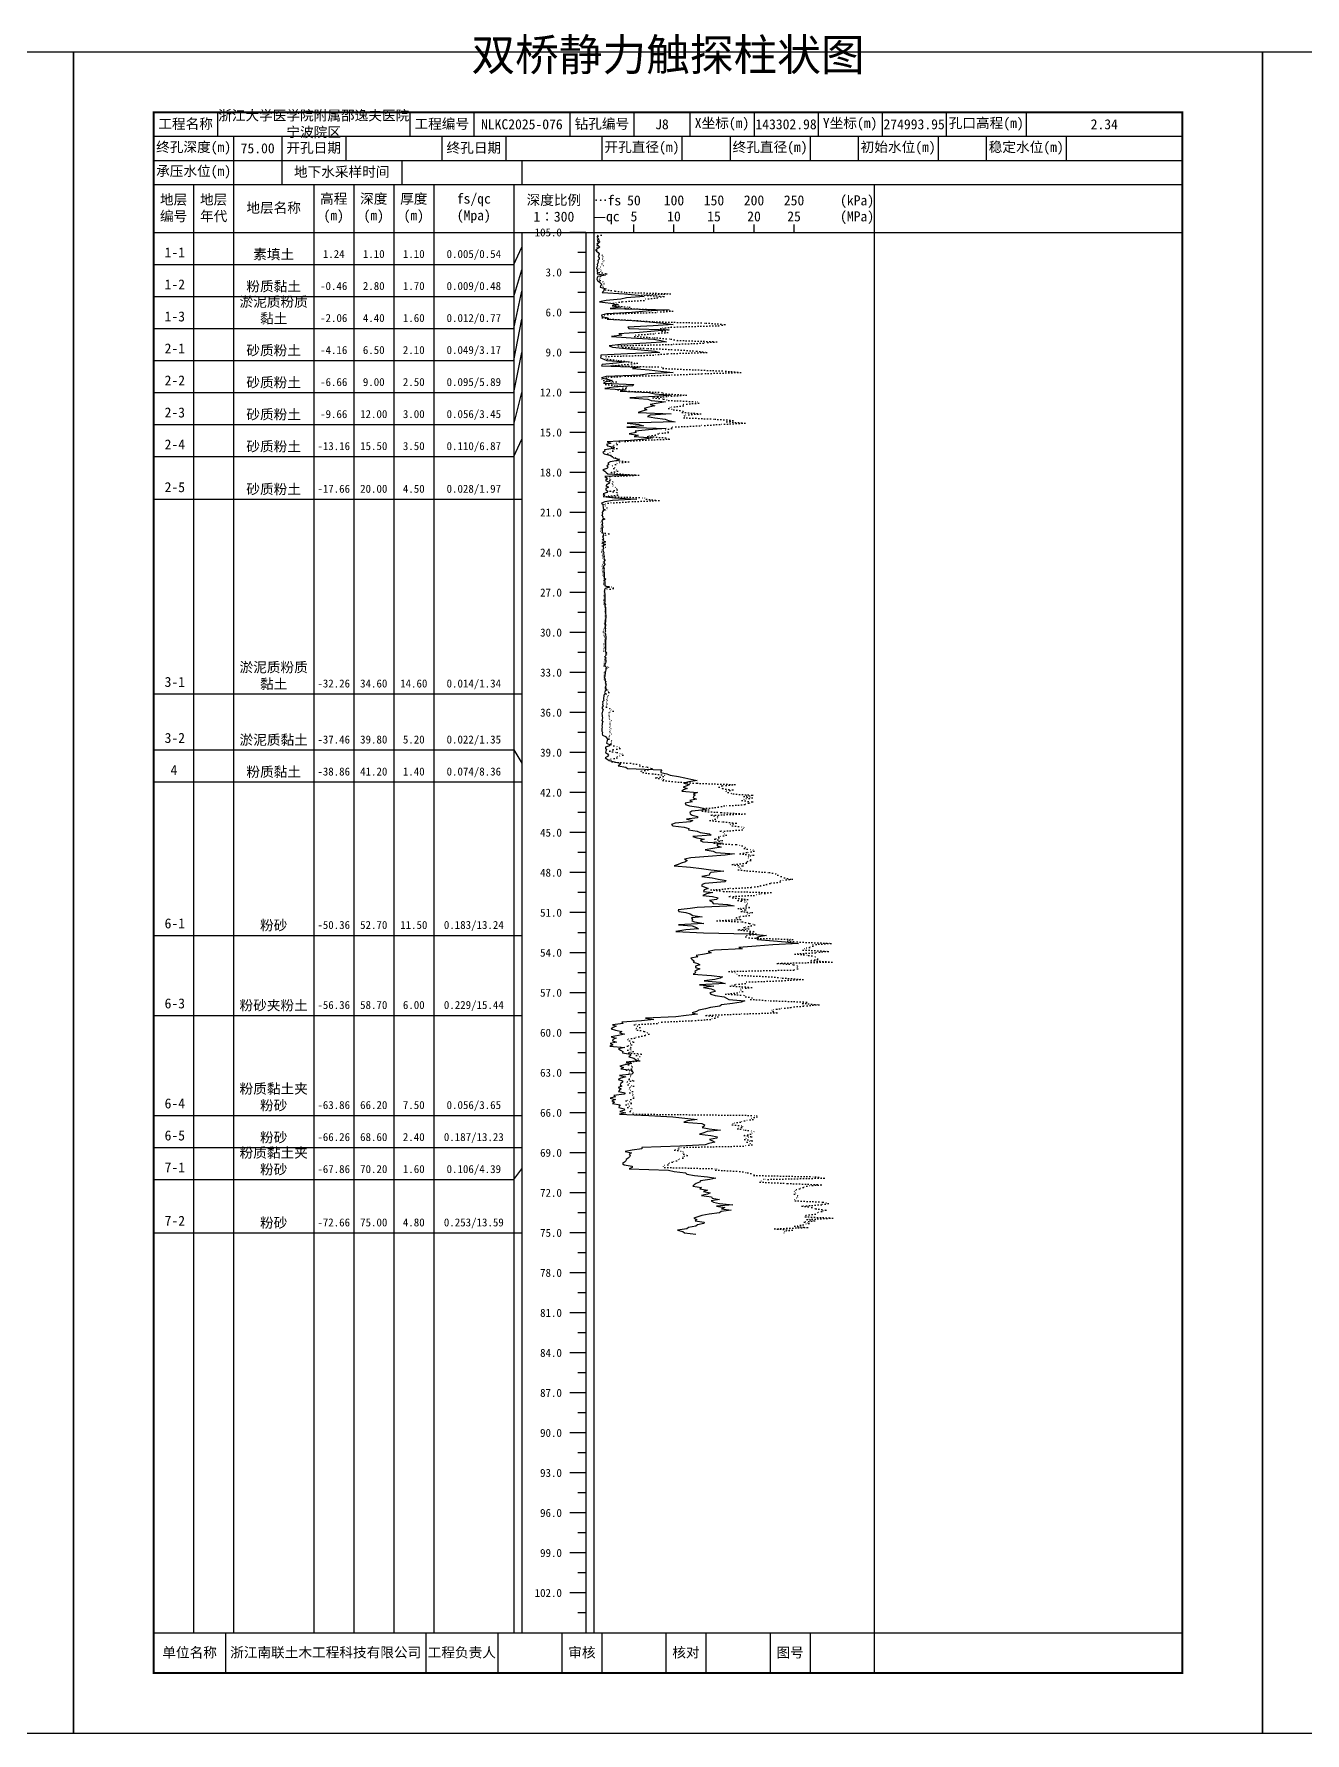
# Model space of a CAD drawing. Extents: x 297 to 65340, y 0 to 425.
# Drawn here: x 2366.1 to 2683.6, y 0 to 424.6 of the extents above; entities that cross this region are included whole.
import ezdxf
from ezdxf.enums import TextEntityAlignment as Align

# ---------------------------------------------------------------- set-up
doc = ezdxf.new("R2010")
doc.units = 0
doc.linetypes.add('DOT', pattern=[6.35, 0, -6.35])
doc.layers.add('FRAME', color=7, linetype='CONTINUOUS')
doc.layers.add('STRATUM', color=7, linetype='CONTINUOUS')
doc.styles.add('ST', font='')
doc.styles.get('ST').set_extended_font_data('SimSun')

msp = doc.modelspace()

# ---------------------------------------------------------------- linework, layer by layer
at = {"layer": 'FRAME', "color": 245, "linetype": 'Continuous'}
for points in [[(2079, 0), (2376, 0), (2376, 420), (2079, 420)], [(2376, 0), (2673, 0), (2673, 420), (2376, 420)], [(2673, 0), (2970, 0), (2970, 420), (2673, 420)]]:
    msp.add_lwpolyline(points, close=True, dxfattribs=at)
at = {"layer": 'FRAME', "linetype": 'Continuous', "const_width": 0.5}
msp.add_lwpolyline([(2396, 15), (2653, 15), (2653, 405), (2396, 405)], close=True, dxfattribs=at)
at = {"layer": 'FRAME', "color": 0, "linetype": 'Continuous'}
for points in [[(2412, 405), (2412, 399)], [(2460, 405), (2460, 399)], [(2476, 405), (2476, 399)], [(2500, 405), (2500, 399)], [(2516, 405), (2516, 399)], [(2530, 405), (2530, 399)], [(2546, 405), (2546, 399)], [(2562, 405), (2562, 399)], [(2578, 405), (2578, 399)], [(2594, 405), (2594, 399)], [(2614, 405), (2614, 399)], [(2653, 405), (2653, 399)], [(2396, 399), (2653, 399)], [(2416, 399), (2416, 393)], [(2428, 399), (2428, 393)], [(2444, 399), (2444, 393)], [(2468, 399), (2468, 393)], [(2484, 399), (2484, 393)], [(2508, 399), (2508, 393)], [(2528, 399), (2528, 393)], [(2540, 399), (2540, 393)], [(2560, 399), (2560, 393)], [(2572, 399), (2572, 393)], [(2592, 399), (2592, 393)], [(2604, 399), (2604, 393)], [(2624, 399), (2624, 393)], [(2653, 399), (2653, 393)], [(2396, 393), (2653, 393)], [(2416, 393), (2416, 387)], [(2428, 393), (2428, 387)], [(2458, 393), (2458, 387)], [(2488, 393), (2488, 387)], [(2396, 387), (2653, 387)], [(2406, 387), (2406, 25)], [(2416, 387), (2416, 25)], [(2436, 387), (2436, 25)], [(2446, 387), (2446, 25)], [(2456, 387), (2456, 25)], [(2466, 387), (2466, 25)], [(2486, 387), (2486, 25)], [(2506, 387), (2506, 25)], [(2576, 387), (2576, 25)], [(2396, 375), (2653, 375)], [(2488, 375), (2488, 25)], [(2504, 375), (2504, 25)], [(2516, 375), (2516, 377)], [(2526, 375), (2526, 377)], [(2536, 375), (2536, 377)], [(2546, 375), (2546, 377)], [(2556, 375), (2556, 377)], [(2396, 25), (2653, 25)], [(2414, 25), (2414, 15)], [(2464, 25), (2464, 15)], [(2482, 25), (2482, 15)], [(2498, 25), (2498, 15)], [(2508, 25), (2508, 15)], [(2524, 25), (2524, 15)], [(2534, 25), (2534, 15)], [(2550, 25), (2550, 15)], [(2560, 25), (2560, 15)], [(2576, 25), (2576, 15)]]:
    msp.add_lwpolyline(points, dxfattribs=at)
at = {"layer": 'STRATUM', "linetype": 'Continuous'}
for points in [[(2504, 375), (2500, 375)], [(2506.94, 374.33), (2506.82, 374), (2506.92, 373.67), (2507.22, 373.33), (2506.84, 373), (2507.48, 372.67), (2507.12, 372.33), (2506.76, 372), (2507.14, 371.67), (2507.46, 371.33), (2507.02, 371), (2506.42, 370.67), (2506.66, 370.33), (2507.08, 370), (2507.3, 369.67), (2507.24, 369.33), (2507.04, 369), (2507.3, 368.67), (2507.28, 368.33), (2506.98, 368), (2507.06, 367.67), (2507.02, 367.33), (2506.8, 367), (2506.88, 366.67), (2506.72, 366.33), (2506.68, 366), (2506.96, 365.67), (2506.72, 365.33), (2506.86, 365), (2506.78, 364.67), (2508.9, 364.33), (2507.02, 364), (2506.8, 363.67), (2506.74, 363.33), (2506.92, 363), (2507.28, 362.67), (2507.68, 362.33), (2507.94, 362), (2507.66, 361.67), (2507.58, 361.33), (2508.72, 361), (2508.52, 360.67), (2508.4, 360.33), (2508.04, 360), (2513.66, 359.67), (2517.1, 359.33), (2518.56, 359), (2514.12, 358.67), (2512.7, 358.33), (2509.1, 358), (2507.42, 357.67), (2510.26, 357.33), (2511.62, 357), (2510.58, 356.67), (2512.74, 356.33), (2510.08, 356), (2524.78, 355.67), (2519.08, 355.33), (2515.48, 355), (2509.2, 354.67), (2507.88, 354.33), (2507.94, 354), (2509.54, 353.67), (2509.34, 353.33), (2515.56, 353), (2519.78, 352.67), (2523.34, 352.33), (2525.8, 352), (2520.8, 351.67), (2514.46, 351.33), (2514.76, 351), (2524.8, 350.67), (2521.12, 350.33), (2517.4, 350), (2512.2, 349.67), (2513, 349.33), (2510.42, 349), (2515.34, 348.67), (2520.98, 348.33), (2522.72, 348), (2524.16, 347.67), (2519.04, 347.33), (2512.7, 347), (2509.8, 346.67), (2510.68, 346.33), (2514, 346), (2517.8, 345.67), (2521.24, 345.33), (2522.4, 345), (2514.42, 344.67), (2507.74, 344.33), (2507.72, 344), (2507.64, 343.67), (2508.5, 343.33), (2509.22, 343), (2514.2, 342.67), (2511.68, 342.33), (2508.08, 342), (2507.88, 341.67), (2517.4, 341.33), (2515.66, 341), (2519.78, 340.67), (2522.6, 340.33), (2525.8, 340), (2519.8, 339.67), (2517.54, 339.33), (2509.08, 339), (2507.88, 338.67), (2509.28, 338.33), (2510.52, 338), (2508.98, 337.67), (2508.38, 337.33), (2515.96, 337), (2515.6, 336.67), (2510.88, 336.33), (2508.74, 336), (2513.88, 335.67), (2512.6, 335.33), (2519.72, 335), (2521.26, 334.67), (2525.38, 334.33), (2521.22, 334), (2514.98, 333.67), (2519.5, 333.33), (2520.32, 333), (2523.92, 332.67), (2522.04, 332.33), (2520.04, 332), (2521.18, 331.67), (2519.68, 331.33), (2518.56, 331), (2519.2, 330.67), (2518.04, 330.33), (2517.06, 330), (2525.34, 329.67), (2520.06, 329.33), (2519.36, 329), (2521.2, 328.67), (2523.84, 328.33), (2524.62, 328), (2526.3, 327.67), (2514.32, 327.33), (2517.24, 327), (2518.36, 326.67), (2514.24, 326.33), (2524.06, 326), (2519.6, 325.67), (2516.34, 325.33), (2516.56, 325), (2514.8, 324.67), (2517.08, 324.33), (2516.08, 324), (2520.68, 323.67), (2518.72, 323.33), (2515.18, 323), (2509.34, 322.67), (2510.22, 322.33), (2509.14, 322), (2509.38, 321.67), (2511.18, 321.33), (2510.8, 321), (2508.62, 320.67), (2508.7, 320.33), (2508.24, 320), (2508.54, 319.67), (2509.86, 319.33), (2510.6, 319), (2510.92, 318.67), (2512.4, 318.33), (2511.98, 318), (2510.06, 317.67), (2509.5, 317.33), (2509.76, 317), (2509.22, 316.67), (2509.56, 316.33), (2509.22, 316), (2508.26, 315.67), (2508.76, 315.33), (2509.04, 315), (2509.52, 314.67), (2516.16, 314.33), (2508.7, 314), (2509.26, 313.67), (2509.34, 313.33), (2508.88, 313), (2509.66, 312.67), (2509.92, 312.33), (2509.26, 312), (2508.96, 311.67), (2509.64, 311.33), (2509, 311), (2508.98, 310.67), (2509.44, 310.33), (2509.26, 310), (2508.28, 309.67), (2508.72, 309.33), (2508.34, 309), (2511.14, 308.67), (2516.76, 308.33), (2510.66, 308), (2508.76, 307.67), (2507.86, 307.33), (2508.3, 307), (2508.26, 306.67), (2508.34, 306.33), (2508.32, 306), (2508.76, 305.67), (2508.26, 305.33), (2508.1, 305), (2508.16, 304.67), (2508.08, 304.33), (2508.18, 304), (2508.26, 303.67), (2508.7, 303.33), (2508, 303), (2508.1, 302.67), (2508.18, 302.33), (2508.08, 302), (2508.14, 301.67), (2508.2, 301.33), (2508.08, 301), (2508.04, 300.67), (2508.04, 300.33), (2508.12, 300), (2508.32, 299.67), (2508.36, 299.33), (2508.12, 299), (2508.34, 298.67), (2508.42, 298.33), (2508.26, 298), (2508.92, 297.67), (2508.16, 297.33), (2508.88, 297), (2508.28, 296.67), (2508.34, 296.33), (2508.38, 296), (2508.26, 295.67), (2508.32, 295.33), (2508.44, 295), (2508.42, 294.67), (2508.48, 294.33), (2508.56, 294), (2508.5, 293.67), (2508.56, 293.33), (2508.82, 293), (2508.44, 292.67), (2508.68, 292.33), (2508.7, 292), (2508.48, 291.67), (2508.24, 291.33), (2508.56, 291), (2508.48, 290.67), (2508.5, 290.33), (2508.54, 290), (2508.56, 289.67), (2508.6, 289.33), (2508.6, 289), (2508.6, 288.67), (2508.96, 288.33), (2508.64, 288), (2508.72, 287.67), (2508.72, 287.33), (2508.72, 287), (2508.72, 286.67), (2509.86, 286.33), (2508.78, 286), (2508.62, 285.67), (2508.6, 285.33), (2508.64, 285), (2508.72, 284.67), (2508.76, 284.33), (2508.74, 284), (2508.76, 283.67), (2508.72, 283.33), (2508.76, 283), (2508.74, 282.67), (2508.64, 282.33), (2508.9, 282), (2508.76, 281.67), (2508.92, 281.33), (2508.92, 281), (2508.9, 280.67), (2508.88, 280.33), (2508.9, 280), (2508.9, 279.67), (2508.94, 279.33), (2508.94, 279), (2508.94, 278.67), (2508.88, 278.33), (2508.9, 278), (2508.88, 277.67), (2508.84, 277.33), (2508.9, 277), (2508.92, 276.67), (2508.82, 276.33), (2508.92, 276), (2508.82, 275.67), (2508.88, 275.33), (2508.76, 275), (2508.86, 274.67), (2508.9, 274.33), (2508.94, 274), (2509.02, 273.67), (2509.02, 273.33), (2508.9, 273), (2508.86, 272.67), (2508.9, 272.33), (2508.86, 272), (2508.86, 271.67), (2508.92, 271.33), (2508.88, 271), (2508.9, 270.67), (2508.84, 270.33), (2509.18, 270), (2508.96, 269.67), (2508.96, 269.33), (2508.82, 269), (2508.96, 268.67), (2508.86, 268.33), (2508.94, 268), (2508.94, 267.67), (2508.86, 267.33), (2508.76, 267), (2508.72, 266.67), (2509.1, 266.33), (2508.98, 266), (2508.94, 265.67), (2508.88, 265.33), (2508.84, 265), (2508.78, 264.67), (2508.7, 264.33), (2508.72, 264), (2508.6, 263.67), (2508.84, 263.33), (2508.76, 263), (2508.94, 262.67), (2508.84, 262.33), (2508.98, 262), (2508.94, 261.67), (2508.8, 261.33), (2508.82, 261), (2509.22, 260.67), (2508.84, 260.33), (2508.64, 260), (2508.84, 259.67), (2508.5, 259.33), (2508.48, 259), (2508.42, 258.67), (2508.4, 258.33), (2508.44, 258), (2508.18, 257.67), (2508.22, 257.33), (2508.18, 257), (2508.32, 256.67), (2508.06, 256.33), (2508.08, 256), (2508.28, 255.67), (2508.16, 255.33), (2508.06, 255), (2507.98, 254.67), (2508.08, 254.33), (2508.04, 254), (2508.14, 253.67), (2508.1, 253.33), (2508, 253), (2508.26, 252.67), (2508.1, 252.33), (2508.1, 252), (2507.96, 251.67), (2508.1, 251.33), (2507.98, 251), (2508, 250.67), (2508.02, 250.33), (2508.18, 250), (2508.06, 249.67), (2508.18, 249.33), (2508.92, 249), (2509.14, 248.67), (2509.4, 248.33), (2509.34, 248), (2509.22, 247.67), (2509.14, 247.33), (2509.88, 247), (2509.86, 246.67), (2508.9, 246.33), (2508.88, 246), (2509.18, 245.67), (2509.02, 245.33), (2508.86, 245), (2509.38, 244.67), (2509.66, 244.33), (2509.38, 244), (2508.78, 243.67), (2509.34, 243.33), (2509.8, 243), (2511.14, 242.67), (2512.58, 242.33), (2512.6, 242), (2512.02, 241.67), (2513.94, 241.33), (2514.42, 241), (2522.96, 240.67), (2522.72, 240.33), (2522.7, 240), (2524.18, 239.67), (2525.06, 239.33), (2527.16, 239), (2528.68, 238.67), (2530.24, 238.33), (2531.82, 238), (2529.7, 237.67), (2528.48, 237.33), (2529.9, 237), (2529.24, 236.67), (2528.3, 236.33), (2529.26, 236), (2528.34, 235.67), (2528, 235.33), (2531.92, 235), (2530.9, 234.67), (2531.28, 234.33), (2530.84, 234), (2530.78, 233.67), (2531.66, 233.33), (2530, 233), (2530.56, 232.67), (2528.82, 232.33), (2528.92, 232), (2529.9, 231.67), (2532.24, 231.33), (2533.62, 231), (2533.82, 230.67), (2530.46, 230.33), (2530, 230), (2530.08, 229.67), (2530.58, 229.33), (2531.9, 229), (2531.88, 228.67), (2529.16, 228.33), (2530.74, 228), (2530.02, 227.67), (2526.28, 227.33), (2525.36, 227), (2525.7, 226.67), (2528.58, 226.33), (2529.68, 226), (2529.64, 225.67), (2531.82, 225.33), (2532.58, 225), (2534.84, 224.67), (2535.32, 224.33), (2530.72, 224), (2531.68, 223.67), (2533.56, 223.33), (2532.54, 223), (2533.22, 222.67), (2538.1, 222.33), (2536.76, 222), (2536.8, 221.67), (2537.78, 221.33), (2535.72, 221), (2533.78, 220.67), (2535.8, 220.33), (2536.42, 220), (2541.16, 219.67), (2538.82, 219.33), (2534.52, 219), (2530.24, 218.67), (2528.62, 218.33), (2529.26, 218), (2528.84, 217.67), (2527.78, 217.33), (2527.02, 217), (2526.06, 216.67), (2530.16, 216.33), (2532.9, 216), (2535.18, 215.67), (2538.42, 215.33), (2535.22, 215), (2534.84, 214.67), (2534.76, 214.33), (2533, 214), (2535.56, 213.67), (2537.02, 213.33), (2539.02, 213), (2538.68, 212.67), (2533.7, 212.33), (2533.04, 212), (2532.84, 211.67), (2533.92, 211.33), (2534.54, 211), (2533.56, 210.67), (2533.34, 210.33), (2535.74, 210), (2534.12, 209.67), (2533.22, 209.33), (2535.62, 209), (2537.04, 208.67), (2536.64, 208.33), (2534.9, 208), (2535.54, 207.67), (2535.78, 207.33), (2539.44, 207), (2541.06, 206.67), (2531.82, 206.33), (2530.04, 206), (2527.08, 205.67), (2527.24, 205.33), (2529, 205), (2530.04, 204.67), (2530.68, 204.33), (2533.04, 204), (2530.36, 203.67), (2530.66, 203.33), (2530.46, 203), (2531.12, 202.67), (2533.42, 202.33), (2527.1, 202), (2530.54, 201.67), (2531.62, 201.33), (2532.1, 201), (2528.96, 200.67), (2526.5, 200.33), (2533.34, 200), (2544.82, 199.67), (2549.08, 199.33), (2547.16, 199), (2546.6, 198.67), (2546.88, 198.33), (2550.9, 198), (2553.9, 197.67), (2557.1, 197.33), (2550.66, 197), (2546.52, 196.67), (2542.22, 196.33), (2543.04, 196), (2536.14, 195.67), (2534.56, 195.33), (2535.28, 195), (2533.6, 194.67), (2531.52, 194.33), (2531.98, 194), (2530.22, 193.67), (2530.56, 193.33), (2531.06, 193), (2530.82, 192.67), (2531.94, 192.33), (2532.46, 192), (2531.36, 191.67), (2531.42, 191.33), (2532.46, 191), (2531.7, 190.67), (2531.24, 190.33), (2531.34, 190), (2530.8, 189.67), (2535.36, 189.33), (2538.12, 189), (2537.52, 188.67), (2536.2, 188.33), (2533.52, 188), (2537.5, 187.67), (2538.78, 187.33), (2532.4, 187), (2535.94, 186.67), (2533.38, 186.33), (2535.3, 186), (2536.14, 185.67), (2536.3, 185.33), (2535, 185), (2535.18, 184.67), (2536.28, 184.33), (2538.54, 184), (2539.12, 183.67), (2539.74, 183.33), (2543.68, 183), (2542.78, 182.67), (2540.62, 182.33), (2537.84, 182), (2537.44, 181.67), (2535.12, 181.33), (2533.88, 181), (2532.22, 180.67), (2531.62, 180.33), (2530.56, 180), (2531.86, 179.67), (2529.06, 179.33), (2526.44, 179), (2518.9, 178.67), (2520.96, 178.33), (2517.9, 178), (2512.94, 177.67), (2513.3, 177.33), (2510.62, 177), (2511.54, 176.67), (2510.82, 176.33), (2510.34, 176), (2511.42, 175.67), (2512.98, 175.33), (2512.36, 175), (2513.62, 174.67), (2512.12, 174.33), (2510.28, 174), (2511.58, 173.67), (2510.72, 173.33), (2510.68, 173), (2511.62, 172.67), (2510.04, 172.33), (2510.74, 172), (2510, 171.67), (2513.74, 171.33), (2512.12, 171), (2512.64, 170.67), (2513.22, 170.33), (2513.14, 170), (2515.18, 169.67), (2515.12, 169.33), (2514.72, 169), (2515.96, 168.67), (2516.36, 168.33), (2517.18, 168), (2514.08, 167.67), (2515.5, 167.33), (2513.74, 167), (2512.48, 166.67), (2513.42, 166.33), (2512.72, 166), (2515.5, 165.67), (2515.6, 165.33), (2515.8, 165), (2515.46, 164.67), (2512.42, 164.33), (2513.94, 164), (2512.76, 163.67), (2512.02, 163.33), (2513.12, 163), (2513.14, 162.67), (2512.72, 162.33), (2512.6, 162), (2512.96, 161.67), (2512.04, 161.33), (2512.8, 161), (2512.38, 160.67), (2512.14, 160.33), (2513.8, 160), (2513.54, 159.67), (2510.96, 159.33), (2511.38, 159), (2510.04, 158.67), (2511.42, 158.33), (2510.48, 158), (2511.18, 157.67), (2510.66, 157.33), (2512.58, 157), (2512.34, 156.67), (2512.22, 156.33), (2513.52, 156), (2513.64, 155.67), (2512.46, 155.33), (2513.98, 155), (2512.42, 154.67), (2519.68, 154.33), (2525.72, 154), (2528.7, 153.67), (2531.8, 153.33), (2529.34, 153), (2528.44, 152.67), (2532.94, 152.33), (2533.64, 152), (2533.52, 151.67), (2533.04, 151.33), (2534.76, 151), (2537.62, 150.67), (2534.32, 150.33), (2533.44, 150), (2532.4, 149.67), (2535.18, 149.33), (2536.76, 149), (2536.74, 148.67), (2534.84, 148.33), (2535.66, 148), (2536.24, 147.67), (2534.72, 147.33), (2533.82, 147), (2527.44, 146.67), (2517.94, 146.33), (2517.96, 146), (2515.56, 145.67), (2513.82, 145.33), (2515.36, 145), (2514.84, 144.67), (2515.06, 144.33), (2514.9, 144), (2514.58, 143.67), (2514.06, 143.33), (2513.94, 143), (2513.66, 142.67), (2513.18, 142.33), (2513.52, 142), (2515.54, 141.67), (2515.56, 141.33), (2514.82, 141), (2524.66, 140.67), (2526.06, 140.33), (2528.84, 140), (2529.2, 139.67), (2531.16, 139.33), (2534.4, 139), (2536.5, 138.67), (2534.92, 138.33), (2532.6, 138), (2532.38, 137.67), (2531.58, 137.33), (2531.04, 137), (2530.72, 136.67), (2532.84, 136.33), (2532.46, 136), (2534.4, 135.67), (2533.4, 135.33), (2535.04, 135), (2534.34, 134.67), (2532.86, 134.33), (2535.36, 134), (2535.58, 133.67), (2537.34, 133.33), (2535.26, 133), (2535.88, 132.67), (2537.36, 132.33), (2540.74, 132), (2536.64, 131.67), (2538.68, 131.33), (2537.9, 131), (2540.32, 130.67), (2537.78, 130.33), (2537.38, 130), (2534.78, 129.67), (2533, 129.33), (2531.94, 129), (2531, 128.67), (2531.7, 128.33), (2531.32, 128), (2533.52, 127.67), (2533.46, 127.33), (2531.92, 127), (2531.44, 126.67), (2529.64, 126.33), (2529.22, 126), (2526.9, 125.67), (2528.18, 125.33), (2528.64, 125), (2531.48, 124.67)], [(2486, 367), (2488, 371.33)], [(2504, 370), (2502, 370)], [(2396, 367), (2406, 367)], [(2406, 367), (2416, 367)], [(2416, 367), (2436, 367)], [(2436, 367), (2446, 367)], [(2446, 367), (2456, 367)], [(2456, 367), (2466, 367)], [(2466, 367), (2486, 367)], [(2486, 359), (2488, 365.67)], [(2504, 365), (2500, 365)], [(2396, 359), (2406, 359)], [(2406, 359), (2416, 359)], [(2416, 359), (2436, 359)], [(2436, 359), (2446, 359)], [(2446, 359), (2456, 359)], [(2456, 359), (2466, 359)], [(2466, 359), (2486, 359)], [(2486, 351), (2488, 360.33)], [(2504, 360), (2502, 360)], [(2486, 343), (2488, 353.33)], [(2504, 355), (2500, 355)], [(2396, 351), (2406, 351)], [(2406, 351), (2416, 351)], [(2416, 351), (2436, 351)], [(2436, 351), (2446, 351)], [(2446, 351), (2456, 351)], [(2456, 351), (2466, 351)], [(2466, 351), (2486, 351)], [(2504, 350), (2502, 350)], [(2486, 335), (2488, 345)], [(2504, 345), (2500, 345)], [(2396, 343), (2406, 343)], [(2406, 343), (2416, 343)], [(2416, 343), (2436, 343)], [(2436, 343), (2446, 343)], [(2446, 343), (2456, 343)], [(2456, 343), (2466, 343)], [(2466, 343), (2486, 343)], [(2504, 340), (2502, 340)], [(2396, 335), (2406, 335)], [(2406, 335), (2416, 335)], [(2416, 335), (2436, 335)], [(2436, 335), (2446, 335)], [(2446, 335), (2456, 335)], [(2456, 335), (2466, 335)], [(2466, 335), (2486, 335)], [(2486, 327), (2488, 335)], [(2504, 335), (2500, 335)], [(2396, 327), (2406, 327)], [(2406, 327), (2416, 327)], [(2416, 327), (2436, 327)], [(2436, 327), (2446, 327)], [(2446, 327), (2456, 327)], [(2456, 327), (2466, 327)], [(2466, 327), (2486, 327)], [(2504, 330), (2502, 330)], [(2486, 319), (2488, 323.33)], [(2504, 325), (2500, 325)], [(2396, 319), (2406, 319)], [(2406, 319), (2416, 319)], [(2416, 319), (2436, 319)], [(2436, 319), (2446, 319)], [(2446, 319), (2456, 319)], [(2456, 319), (2466, 319)], [(2466, 319), (2486, 319)], [(2504, 320), (2502, 320)], [(2504, 315), (2500, 315)], [(2504, 310), (2502, 310)], [(2396, 308.33), (2406, 308.33)], [(2406, 308.33), (2416, 308.33)], [(2416, 308.33), (2436, 308.33)], [(2436, 308.33), (2446, 308.33)], [(2446, 308.33), (2456, 308.33)], [(2456, 308.33), (2466, 308.33)], [(2466, 308.33), (2486, 308.33)], [(2486, 308.33), (2488, 308.33)], [(2504, 305), (2500, 305)], [(2504, 300), (2502, 300)], [(2504, 295), (2500, 295)], [(2504, 290), (2502, 290)], [(2504, 285), (2500, 285)], [(2504, 280), (2502, 280)], [(2504, 275), (2500, 275)], [(2504, 270), (2502, 270)], [(2504, 265), (2500, 265)], [(2396, 259.67), (2406, 259.67)], [(2406, 259.67), (2416, 259.67)], [(2416, 259.67), (2436, 259.67)], [(2436, 259.67), (2446, 259.67)], [(2446, 259.67), (2456, 259.67)], [(2456, 259.67), (2466, 259.67)], [(2466, 259.67), (2486, 259.67)], [(2486, 259.67), (2488, 259.67)], [(2504, 260), (2502, 260)], [(2504, 255), (2500, 255)], [(2504, 250), (2502, 250)], [(2396, 245.67), (2406, 245.67)], [(2406, 245.67), (2416, 245.67)], [(2416, 245.67), (2436, 245.67)], [(2436, 245.67), (2446, 245.67)], [(2446, 245.67), (2456, 245.67)], [(2456, 245.67), (2466, 245.67)], [(2466, 245.67), (2486, 245.67)], [(2486, 245.67), (2488, 242.33)], [(2504, 245), (2500, 245)], [(2504, 240), (2502, 240)], [(2396, 237.67), (2406, 237.67)], [(2406, 237.67), (2416, 237.67)], [(2416, 237.67), (2436, 237.67)], [(2436, 237.67), (2446, 237.67)], [(2446, 237.67), (2456, 237.67)], [(2456, 237.67), (2466, 237.67)], [(2466, 237.67), (2486, 237.67)], [(2486, 237.67), (2488, 237.67)], [(2504, 235), (2500, 235)], [(2504, 230), (2502, 230)], [(2504, 225), (2500, 225)], [(2504, 220), (2502, 220)], [(2504, 215), (2500, 215)], [(2504, 210), (2502, 210)], [(2504, 205), (2500, 205)], [(2504, 200), (2502, 200)], [(2396, 199.33), (2406, 199.33)], [(2406, 199.33), (2416, 199.33)], [(2416, 199.33), (2436, 199.33)], [(2436, 199.33), (2446, 199.33)], [(2446, 199.33), (2456, 199.33)], [(2456, 199.33), (2466, 199.33)], [(2466, 199.33), (2486, 199.33)], [(2486, 199.33), (2488, 199.33)], [(2504, 195), (2500, 195)], [(2504, 190), (2502, 190)], [(2504, 185), (2500, 185)], [(2396, 179.33), (2406, 179.33)], [(2406, 179.33), (2416, 179.33)], [(2416, 179.33), (2436, 179.33)], [(2436, 179.33), (2446, 179.33)], [(2446, 179.33), (2456, 179.33)], [(2456, 179.33), (2466, 179.33)], [(2466, 179.33), (2486, 179.33)], [(2486, 179.33), (2488, 179.33)], [(2504, 180), (2502, 180)], [(2504, 175), (2500, 175)], [(2504, 170), (2502, 170)], [(2504, 165), (2500, 165)], [(2504, 160), (2502, 160)], [(2396, 154.33), (2406, 154.33)], [(2406, 154.33), (2416, 154.33)], [(2416, 154.33), (2436, 154.33)], [(2436, 154.33), (2446, 154.33)], [(2446, 154.33), (2456, 154.33)], [(2456, 154.33), (2466, 154.33)], [(2466, 154.33), (2486, 154.33)], [(2486, 154.33), (2488, 154.33)], [(2504, 155), (2500, 155)], [(2504, 150), (2502, 150)], [(2396, 146.33), (2406, 146.33)], [(2406, 146.33), (2416, 146.33)], [(2416, 146.33), (2436, 146.33)], [(2436, 146.33), (2446, 146.33)], [(2446, 146.33), (2456, 146.33)], [(2456, 146.33), (2466, 146.33)], [(2466, 146.33), (2486, 146.33)], [(2486, 146.33), (2488, 146.33)], [(2504, 145), (2500, 145)], [(2486, 138.33), (2488, 141)], [(2396, 138.33), (2406, 138.33)], [(2406, 138.33), (2416, 138.33)], [(2416, 138.33), (2436, 138.33)], [(2436, 138.33), (2446, 138.33)], [(2446, 138.33), (2456, 138.33)], [(2456, 138.33), (2466, 138.33)], [(2466, 138.33), (2486, 138.33)], [(2504, 140), (2502, 140)], [(2504, 135), (2500, 135)], [(2504, 130), (2502, 130)], [(2396, 125), (2406, 125)], [(2406, 125), (2416, 125)], [(2416, 125), (2436, 125)], [(2436, 125), (2446, 125)], [(2446, 125), (2456, 125)], [(2456, 125), (2466, 125)], [(2466, 125), (2486, 125)], [(2486, 125), (2488, 125)], [(2504, 125), (2500, 125)], [(2504, 120), (2502, 120)], [(2504, 115), (2500, 115)], [(2504, 110), (2502, 110)], [(2504, 105), (2500, 105)], [(2504, 100), (2502, 100)], [(2504, 95), (2500, 95)], [(2504, 90), (2502, 90)], [(2504, 85), (2500, 85)], [(2504, 80), (2502, 80)], [(2504, 75), (2500, 75)], [(2504, 70), (2502, 70)], [(2504, 65), (2500, 65)], [(2504, 60), (2502, 60)], [(2504, 55), (2500, 55)], [(2504, 50), (2502, 50)], [(2504, 45), (2500, 45)], [(2504, 40), (2502, 40)], [(2504, 35), (2500, 35)], [(2504, 30), (2502, 30)]]:
    msp.add_lwpolyline(points, dxfattribs=at)
at = {"layer": 'STRATUM', "linetype": 'DOT', "ltscale": 0.1}
msp.add_lwpolyline([(2507.78, 374.33), (2507.1, 374), (2506.8, 373.67), (2506.98, 373.33), (2507.42, 373), (2506.9, 372.67), (2506.8, 372.33), (2506.94, 372), (2506.82, 371.67), (2506.72, 371.33), (2506.9, 371), (2506.8, 370.67), (2506.64, 370.33), (2507.18, 370), (2507.32, 369.67), (2508.1, 369.33), (2508.22, 369), (2508.14, 368.67), (2508.12, 368.33), (2508.54, 368), (2508.32, 367.67), (2508, 367.33), (2507.96, 367), (2508.38, 366.67), (2507.76, 366.33), (2507.2, 366), (2507.8, 365.67), (2507.68, 365.33), (2507.32, 365), (2509.14, 364.67), (2508.12, 364.33), (2507.68, 364), (2507.48, 363.67), (2507.34, 363.33), (2507.54, 363), (2508.26, 362.67), (2508.52, 362.33), (2508.56, 362), (2508.12, 361.67), (2508.42, 361.33), (2509.02, 361), (2508.88, 360.67), (2511.4, 360.33), (2514.16, 360), (2525.06, 359.67), (2518, 359.33), (2523.48, 359), (2521.84, 358.67), (2518.9, 358.33), (2518.44, 358), (2513, 357.67), (2510.9, 357.33), (2511.96, 357), (2510.74, 356.67), (2514.86, 356.33), (2513.84, 356), (2522, 355.67), (2525.66, 355.33), (2521.36, 355), (2510.94, 354.67), (2508.68, 354.33), (2508.18, 354), (2508.18, 353.67), (2510.04, 353.33), (2516.18, 353), (2521.02, 352.67), (2534.06, 352.33), (2538.72, 352), (2537.16, 351.67), (2525.34, 351.33), (2522.74, 351), (2524.56, 350.67), (2523.04, 350.33), (2524.42, 350), (2520.9, 349.67), (2516.4, 349.33), (2516.26, 349), (2521.1, 348.67), (2525.34, 348.33), (2526.88, 348), (2536.66, 347.67), (2533.28, 347.33), (2525.4, 347), (2512.12, 346.67), (2513.24, 346.33), (2519.54, 346), (2526.34, 345.67), (2531.7, 345.33), (2534.16, 345), (2524.3, 344.67), (2520.78, 344.33), (2508.98, 344), (2509.02, 343.67), (2509.42, 343.33), (2512.12, 343), (2514.7, 342.67), (2516.84, 342.33), (2514.44, 342), (2510.3, 341.67), (2523.22, 341.33), (2523.32, 341), (2530.68, 340.67), (2538.94, 340.33), (2542.66, 340), (2532.86, 339.67), (2524.84, 339.33), (2512.58, 339), (2509.14, 338.67), (2508, 338.33), (2508.46, 338), (2511.6, 337.67), (2510.32, 337.33), (2508.98, 337), (2511.8, 336.67), (2514.1, 336.33), (2513.96, 336), (2512.1, 335.67), (2514.08, 335.33), (2523.12, 335), (2523.34, 334.67), (2529.08, 334.33), (2524.14, 334), (2520.84, 333.67), (2523.46, 333.33), (2524.72, 333), (2531.82, 332.67), (2532.12, 332.33), (2528.34, 332), (2528.3, 331.67), (2525.08, 331.33), (2524.7, 331), (2525.98, 330.67), (2528.3, 330.33), (2528.14, 330), (2532.66, 329.67), (2528.54, 329.33), (2528.7, 329), (2528.52, 328.67), (2536.26, 328.33), (2540.74, 328), (2539.2, 327.67), (2543.74, 327.33), (2537.4, 327), (2532.34, 326.67), (2525.42, 326.33), (2525.36, 326), (2523.9, 325.67), (2524.48, 325.33), (2524.56, 325), (2522.02, 324.67), (2521.3, 324.33), (2519.46, 324), (2523.88, 323.67), (2524.84, 323.33), (2516.7, 323), (2512.42, 322.67), (2511.6, 322.33), (2511.78, 322), (2510.88, 321.67), (2510.42, 321.33), (2511.76, 321), (2510.62, 320.67), (2510.76, 320.33), (2510.06, 320), (2509.52, 319.67), (2510.22, 319.33), (2510.6, 319), (2511.4, 318.67), (2511.7, 318.33), (2511.68, 318), (2514.62, 317.67), (2511.8, 317.33), (2511.36, 317), (2510.54, 316.67), (2511.18, 316.33), (2510.94, 316), (2511.6, 315.67), (2511.88, 315.33), (2510.42, 315), (2511.8, 314.67), (2517.18, 314.33), (2509.98, 314), (2509.16, 313.67), (2510.24, 313.33), (2510, 313), (2510.78, 312.67), (2510.54, 312.33), (2510.64, 312), (2510.74, 311.67), (2511.34, 311.33), (2511.66, 311), (2511.78, 310.67), (2510.1, 310.33), (2511.78, 310), (2511.8, 309.67), (2511.88, 309.33), (2509.2, 309), (2518.64, 308.67), (2519.12, 308.33), (2522.22, 308), (2514.68, 307.67), (2509.6, 307.33), (2508.58, 307), (2508.78, 306.67), (2509.24, 306.33), (2509.28, 306), (2508.98, 305.67), (2508.4, 305.33), (2508.2, 305), (2508.08, 304.67), (2507.86, 304.33), (2508.24, 304), (2508.26, 303.67), (2508.14, 303.33), (2508.02, 303), (2507.72, 302.67), (2508.08, 302.33), (2507.94, 302), (2507.82, 301.67), (2507.86, 301.33), (2507.76, 301), (2507.72, 300.67), (2507.64, 300.33), (2508.1, 300), (2509.76, 299.67), (2508.88, 299.33), (2508.32, 299), (2508.28, 298.67), (2508.1, 298.33), (2508.38, 298), (2508.08, 297.67), (2508, 297.33), (2508.42, 297), (2508.12, 296.67), (2508.86, 296.33), (2508.38, 296), (2507.96, 295.67), (2507.92, 295.33), (2507.86, 295), (2508.16, 294.67), (2508.08, 294.33), (2508.2, 294), (2508.16, 293.67), (2508.5, 293.33), (2508.62, 293), (2508.34, 292.67), (2508.38, 292.33), (2508.22, 292), (2507.98, 291.67), (2508.52, 291.33), (2508.14, 291), (2508.08, 290.67), (2508.14, 290.33), (2508.22, 290), (2508.26, 289.67), (2508.26, 289.33), (2508.36, 289), (2508.5, 288.67), (2508.58, 288.33), (2508.38, 288), (2508.4, 287.67), (2508.46, 287.33), (2508.38, 287), (2508.88, 286.67), (2510.82, 286.33), (2510.78, 286), (2508.8, 285.67), (2508.64, 285.33), (2508.62, 285), (2508.56, 284.67), (2508.46, 284.33), (2508.54, 284), (2508.54, 283.67), (2508.48, 283.33), (2508.4, 283), (2508.46, 282.67), (2508.54, 282.33), (2508.46, 282), (2508.62, 281.67), (2508.72, 281.33), (2508.86, 281), (2508.74, 280.67), (2508.74, 280.33), (2508.78, 280), (2508.8, 279.67), (2508.78, 279.33), (2508.82, 279), (2508.82, 278.67), (2508.78, 278.33), (2508.78, 278), (2508.7, 277.67), (2508.6, 277.33), (2508.64, 277), (2508.62, 276.67), (2508.62, 276.33), (2508.58, 276), (2508.46, 275.67), (2508.32, 275.33), (2508.3, 275), (2508.46, 274.67), (2508.46, 274.33), (2508.58, 274), (2508.78, 273.67), (2508.72, 273.33), (2508.78, 273), (2508.72, 272.67), (2508.48, 272.33), (2508.46, 272), (2508.46, 271.67), (2508.64, 271.33), (2508.48, 271), (2508.38, 270.67), (2508.38, 270.33), (2508.92, 270), (2509.18, 269.67), (2509.02, 269.33), (2508.7, 269), (2508.62, 268.67), (2508.62, 268.33), (2508.82, 268), (2508.6, 267.67), (2508.54, 267.33), (2508.56, 267), (2508.6, 266.67), (2509.7, 266.33), (2509.24, 266), (2509.06, 265.67), (2508.74, 265.33), (2508.54, 265), (2508.54, 264.67), (2508.58, 264.33), (2508.56, 264), (2508.58, 263.67), (2508.54, 263.33), (2508.8, 263), (2508.88, 262.67), (2508.94, 262.33), (2509.04, 262), (2508.98, 261.67), (2508.98, 261.33), (2509.06, 261), (2509.42, 260.67), (2509.58, 260.33), (2509.72, 260), (2509.02, 259.67), (2509.56, 259.33), (2509.44, 259), (2509.34, 258.67), (2509.12, 258.33), (2509.32, 258), (2509.16, 257.67), (2509.26, 257.33), (2509.26, 257), (2509.1, 256.67), (2509.16, 256.33), (2509.96, 256), (2510.2, 255.67), (2510.8, 255.33), (2509.76, 255), (2509.74, 254.67), (2509.7, 254.33), (2509.82, 254), (2509.8, 253.67), (2509.88, 253.33), (2510.36, 253), (2509.96, 252.67), (2510, 252.33), (2509.96, 252), (2510.06, 251.67), (2509.92, 251.33), (2510.3, 251), (2510.04, 250.67), (2509.88, 250.33), (2509.98, 250), (2510.42, 249.67), (2509.94, 249.33), (2509.8, 249), (2509.72, 248.67), (2509.76, 248.33), (2510.44, 248), (2510.36, 247.67), (2510.26, 247.33), (2510.24, 247), (2511, 246.67), (2512.34, 246.33), (2512.46, 246), (2510.76, 245.67), (2509.96, 245.33), (2511.78, 245), (2512.98, 244.67), (2513.22, 244.33), (2511.84, 244), (2511.76, 243.67), (2510, 243.33), (2510.22, 243), (2510.56, 242.67), (2515.18, 242.33), (2517.38, 242), (2517.5, 241.67), (2519.42, 241.33), (2520.46, 241), (2519.46, 240.67), (2517.68, 240.33), (2518.3, 240), (2520.68, 239.67), (2523.72, 239.33), (2523.3, 239), (2521.5, 238.67), (2523.4, 238.33), (2523.32, 238), (2526.36, 237.67), (2531.84, 237.33), (2541.24, 237), (2537.98, 236.67), (2537.3, 236.33), (2538.24, 236), (2540.68, 235.67), (2538.96, 235.33), (2539.52, 235), (2540.9, 234.67), (2545.62, 234.33), (2543.52, 234), (2545.54, 233.67), (2543.5, 233.33), (2543.06, 233), (2545.64, 232.67), (2544.66, 232.33), (2543.62, 232), (2538.58, 231.67), (2537.06, 231.33), (2533.3, 231), (2534.66, 230.67), (2533.16, 230.33), (2537.9, 230), (2543.72, 229.67), (2535.36, 229.33), (2536.86, 229), (2536.9, 228.67), (2536.32, 228.33), (2535.02, 228), (2538.4, 227.67), (2541.54, 227.33), (2540.04, 227), (2540.64, 226.67), (2543.52, 226.33), (2543.32, 226), (2543, 225.67), (2537.6, 225.33), (2538.26, 225), (2538.54, 224.67), (2539.08, 224.33), (2537.1, 224), (2537.2, 223.67), (2536.2, 223.33), (2538, 223), (2536.02, 222.67), (2536.12, 222.33), (2541.64, 222), (2543.04, 221.67), (2543.88, 221.33), (2543.6, 221), (2545.68, 220.67), (2545.98, 220.33), (2544.08, 220), (2542.52, 219.67), (2545.88, 219.33), (2544.58, 219), (2544.5, 218.67), (2545.14, 218.33), (2545.12, 218), (2544.12, 217.67), (2544, 217.33), (2540.6, 217), (2543.18, 216.67), (2542.24, 216.33), (2542.74, 216), (2542.12, 215.67), (2545.8, 215.33), (2549.88, 215), (2551.48, 214.67), (2551.94, 214.33), (2552.8, 214), (2553.62, 213.67), (2555.5, 213.33), (2552.58, 213), (2552.52, 212.67), (2549.98, 212.33), (2549.14, 212), (2547.64, 211.67), (2545.22, 211.33), (2539.56, 211), (2535.28, 210.67), (2538.44, 210.33), (2550.18, 210), (2547.36, 209.67), (2545.98, 209.33), (2539.86, 209), (2540.72, 208.67), (2544.4, 208.33), (2542.06, 208), (2543.92, 207.67), (2544.46, 207.33), (2544.18, 207), (2544, 206.67), (2544.8, 206.33), (2542.08, 206), (2543.9, 205.67), (2542.86, 205.33), (2545.54, 205), (2544.28, 204.67), (2544.8, 204.33), (2542.38, 204), (2541.6, 203.67), (2542.64, 203.33), (2536.82, 203), (2543.12, 202.67), (2544.96, 202.33), (2546.12, 202), (2545.32, 201.67), (2543.52, 201.33), (2544.64, 201), (2542.08, 200.67), (2545.86, 200.33), (2544.98, 200), (2546.48, 199.67), (2544.18, 199.33), (2543.98, 199), (2544.8, 198.67), (2555.62, 198.33), (2554.42, 198), (2556.8, 197.67), (2565.16, 197.33), (2560.68, 197), (2560.7, 196.67), (2559.86, 196.33), (2558.66, 196), (2558.28, 195.67), (2564.52, 195.33), (2561.26, 195), (2556.28, 194.67), (2559.72, 194.33), (2561.3, 194), (2561.82, 193.67), (2561.88, 193.33), (2560.28, 193), (2565.44, 192.67), (2551.88, 192.33), (2555.96, 192), (2556.94, 191.67), (2556.74, 191.33), (2556.84, 191), (2555.82, 190.67), (2539.78, 190.33), (2541.42, 190), (2541.74, 189.67), (2542.3, 189.33), (2549.74, 189), (2553.18, 188.67), (2558.16, 188.33), (2552.98, 188), (2544.08, 187.67), (2543.76, 187.33), (2541.24, 187), (2540.14, 186.67), (2545.38, 186.33), (2542.62, 186), (2542.7, 185.67), (2543.16, 185.33), (2541.76, 185), (2538.98, 184.67), (2543.64, 184.33), (2543.96, 184), (2545.62, 183.67), (2545.18, 183.33), (2550.18, 183), (2559.14, 182.67), (2558.18, 182.33), (2562.18, 182), (2558.26, 181.67), (2555.14, 181.33), (2552.38, 181), (2550.44, 180.67), (2550.76, 180.33), (2551.68, 180), (2542.36, 179.67), (2534.08, 179.33), (2536.98, 179), (2536.24, 178.67), (2535.06, 178.33), (2530.42, 178), (2522.96, 177.67), (2521.72, 177.33), (2516.1, 177), (2516.86, 176.67), (2517.46, 176.33), (2516.48, 176), (2516.88, 175.67), (2518.62, 175.33), (2519.34, 175), (2519.7, 174.67), (2518.72, 174.33), (2517.26, 174), (2516.12, 173.67), (2514.42, 173.33), (2514.92, 173), (2515.9, 172.67), (2515.04, 172.33), (2515.42, 172), (2514.36, 171.67), (2515.22, 171.33), (2515.16, 171), (2514.5, 170.67), (2515.78, 170.33), (2514.7, 170), (2517.84, 169.67), (2516.68, 169.33), (2517.54, 169), (2516.98, 168.67), (2517.04, 168.33), (2517.36, 168), (2515.12, 167.67), (2514, 167.33), (2514.62, 167), (2515.52, 166.67), (2515.56, 166.33), (2515.42, 166), (2514.12, 165.67), (2515.4, 165.33), (2514.84, 165), (2514.58, 164.67), (2515.14, 164.33), (2515.24, 164), (2514.8, 163.67), (2514.82, 163.33), (2515.9, 163), (2514.26, 162.67), (2514.84, 162.33), (2514.58, 162), (2515.9, 161.67), (2514.98, 161.33), (2514.8, 161), (2515.06, 160.67), (2515.68, 160.33), (2514.94, 160), (2515.78, 159.67), (2515.66, 159.33), (2515.86, 159), (2515.9, 158.67), (2515.2, 158.33), (2514.08, 158), (2515.24, 157.67), (2515.32, 157.33), (2514.1, 157), (2514.84, 156.67), (2514.48, 156.33), (2515.58, 156), (2515.14, 155.67), (2515.02, 155.33), (2515.72, 155), (2515.9, 154.67), (2546.6, 154.33), (2546.74, 154), (2545.3, 153.67), (2545.72, 153.33), (2543.64, 153), (2542.54, 152.67), (2540.74, 152.33), (2540.64, 152), (2543.16, 151.67), (2542.84, 151.33), (2541.92, 151), (2543.84, 150.67), (2546, 150.33), (2545.52, 150), (2545.16, 149.67), (2543.62, 149.33), (2545.36, 149), (2544.06, 148.67), (2543.7, 148.33), (2545.56, 148), (2544.32, 147.67), (2545, 147.33), (2545.42, 147), (2543.26, 146.67), (2527.26, 146.33), (2527.1, 146), (2526.22, 145.67), (2528.26, 145.33), (2528.2, 145), (2528.44, 144.67), (2529.3, 144.33), (2528.22, 144), (2528.2, 143.67), (2527.16, 143.33), (2526.64, 143), (2525.58, 142.67), (2524.72, 142.33), (2524.46, 142), (2523.26, 141.67), (2523.72, 141.33), (2536.64, 141), (2536.46, 140.67), (2542.46, 140.33), (2544.48, 140), (2545.94, 139.67), (2546, 139.33), (2561.38, 139), (2563.48, 138.67), (2548.42, 138.33), (2547.82, 138), (2547.52, 137.67), (2554.42, 137.33), (2562.78, 137), (2559.22, 136.67), (2558.28, 136.33), (2557.36, 136), (2556.34, 135.67), (2556.06, 135.33), (2556.44, 135), (2556.12, 134.67), (2556.84, 134.33), (2556.94, 134), (2556.64, 133.67), (2556.1, 133.33), (2556.32, 133), (2563.26, 132.67), (2564.52, 132.33), (2562.76, 132), (2558.06, 131.67), (2560.48, 131.33), (2561.5, 131), (2563.94, 130.67), (2562.84, 130.33), (2561.86, 130), (2561.26, 129.67), (2558.86, 129.33), (2558.9, 129), (2565.64, 128.67), (2559.26, 128.33), (2561.12, 128), (2558.58, 127.67), (2559.72, 127.33), (2558.3, 127), (2556.18, 126.67), (2559.34, 126.33), (2551.16, 126), (2555.52, 125.67), (2553.66, 125.33), (2553.46, 125), (2553.48, 124.67)], dxfattribs=at)

# ---------------------------------------------------------------- texts
at = {"layer": 'FRAME', "style": 'ST'}
msp.add_text('双桥静力触探柱状图', height=8, dxfattribs=at).set_placement((2524.5, 413), align=Align.BOTTOM_CENTER)
for s, p in [('…fs', (2506, 383)), ('—qc', (2506, 379))]:
    msp.add_text(s, height=2.5, dxfattribs=at).set_placement(p, align=Align.MIDDLE_LEFT)
for s, p in [('50', (2516, 383)), ('100', (2526, 383)), ('150', (2536, 383)), ('200', (2546, 383)), ('250', (2556, 383)), ('5', (2516, 379)), ('10', (2526, 379)), ('15', (2536, 379)), ('20', (2546, 379)), ('25', (2556, 379))]:
    msp.add_text(s, height=2.5, dxfattribs=at).set_placement(p, align=Align.MIDDLE_CENTER)
for s, p in [('(kPa)', (2576, 383)), ('(MPa)', (2576, 379))]:
    msp.add_text(s, height=2.5, dxfattribs=at).set_placement(p, align=Align.MIDDLE_RIGHT)
at = {"layer": 'FRAME', "char_height": 2.5, "attachment_point": 5, "style": 'ST'}
for s, insert, width in [('工程名称', (2404, 402), 16), ('浙江大学医学院附属邵逸夫医院宁波院区', (2436, 402), 48), ('工程编号', (2468, 402), 16), ('钻孔编号', (2508, 402), 16), ('X坐标(m)', (2538, 402), 16), ('Y坐标(m)', (2570, 402), 16), ('孔口高程(m)', (2604, 402), 20), ('NLKC2025-076', (2488, 402), 24), ('J8', (2523, 402), 14), ('143302.98', (2554, 402), 16), ('274993.95', (2586, 402), 16), ('2.34', (2633.5, 402), 39), ('终孔深度(m)', (2406, 396), 20), ('75.00', (2422, 396), 12), ('开孔日期', (2436, 396), 16), ('终孔日期', (2476, 396), 16), ('开孔直径(m)', (2518, 396), 20), ('终孔直径(m)', (2550, 396), 20), ('初始水位(m)', (2582, 396), 20), ('稳定水位(m)', (2614, 396), 20), ('承压水位(m)', (2406, 390), 20), ('地下水采样时间', (2443, 390), 30), ('地层编号', (2401, 381), 10), ('地层年代', (2411, 381), 10), ('地层名称', (2426, 381), 20), ('高程\\P(m)', (2441, 381), 10), ('深度\\P(m)', (2451, 381), 10), ('厚度\\P(m)', (2461, 381), 10), ('fs/qc\\P(Mpa)', (2476, 381), 20), ('深度比例\\P1∶300', (2496, 381), 20), ('单位名称', (2405, 20), 18), ('浙江南联土木工程科技有限公司', (2439, 20), 50), ('工程负责人', (2473, 20), 18), ('审核', (2503, 20), 10), ('核对', (2529, 20), 10), ('图号', (2555, 20), 10)]:
    msp.add_mtext(s, dxfattribs=dict(at, insert=insert, width=width))
at = {"layer": 'STRATUM', "style": 'ST'}
for s, p in [('105.0', (2498, 375)), ('3.0', (2498, 365)), ('6.0', (2498, 355)), ('9.0', (2498, 345)), ('12.0', (2498, 335)), ('15.0', (2498, 325)), ('18.0', (2498, 315)), ('21.0', (2498, 305)), ('24.0', (2498, 295)), ('27.0', (2498, 285)), ('30.0', (2498, 275)), ('33.0', (2498, 265)), ('36.0', (2498, 255)), ('39.0', (2498, 245)), ('42.0', (2498, 235)), ('45.0', (2498, 225)), ('48.0', (2498, 215)), ('51.0', (2498, 205)), ('54.0', (2498, 195)), ('57.0', (2498, 185)), ('60.0', (2498, 175)), ('63.0', (2498, 165)), ('66.0', (2498, 155)), ('69.0', (2498, 145)), ('72.0', (2498, 135)), ('75.0', (2498, 125)), ('78.0', (2498, 115)), ('81.0', (2498, 105)), ('84.0', (2498, 95)), ('87.0', (2498, 85)), ('90.0', (2498, 75)), ('93.0', (2498, 65)), ('96.0', (2498, 55)), ('99.0', (2498, 45)), ('102.0', (2498, 35))]:
    msp.add_text(s, height=2, dxfattribs=at).set_placement(p, align=Align.MIDDLE_RIGHT)
for s, p in [('1-1', (2398.75, 370)), ('1-2', (2398.75, 362)), ('1-3', (2398.75, 354)), ('2-1', (2398.75, 346)), ('2-2', (2398.75, 338)), ('2-3', (2398.75, 330)), ('2-4', (2398.75, 322)), ('2-5', (2398.75, 311.33)), ('3-1', (2398.75, 262.67)), ('3-2', (2398.75, 248.67)), ('4', (2400.25, 240.67)), ('6-1', (2398.75, 202.33)), ('6-3', (2398.75, 182.33)), ('6-4', (2398.75, 157.33)), ('6-5', (2398.75, 149.33)), ('7-1', (2398.75, 141.33)), ('7-2', (2398.75, 128))]:
    msp.add_text(s, height=2.5, dxfattribs=at).set_placement(p, align=Align.MIDDLE_LEFT)
for s, p in [('1.24', (2441, 368)), ('1.10', (2451, 368)), ('1.10', (2461, 368)), ('0.005/0.54', (2476, 368)), ('-0.46', (2441, 360)), ('2.80', (2451, 360)), ('1.70', (2461, 360)), ('0.009/0.48', (2476, 360)), ('-2.06', (2441, 352)), ('4.40', (2451, 352)), ('1.60', (2461, 352)), ('0.012/0.77', (2476, 352)), ('-4.16', (2441, 344)), ('6.50', (2451, 344)), ('2.10', (2461, 344)), ('0.049/3.17', (2476, 344)), ('-6.66', (2441, 336)), ('9.00', (2451, 336)), ('2.50', (2461, 336)), ('0.095/5.89', (2476, 336)), ('-9.66', (2441, 328)), ('12.00', (2451, 328)), ('3.00', (2461, 328)), ('0.056/3.45', (2476, 328)), ('0.110/6.87', (2476, 320)), ('-13.16', (2441, 320)), ('15.50', (2451, 320)), ('3.50', (2461, 320)), ('-17.66', (2441, 309.33)), ('20.00', (2451, 309.33)), ('4.50', (2461, 309.33)), ('0.028/1.97', (2476, 309.33)), ('-32.26', (2441, 260.67)), ('34.60', (2451, 260.67)), ('14.60', (2461, 260.67)), ('0.014/1.34', (2476, 260.67)), ('-37.46', (2441, 246.67)), ('39.80', (2451, 246.67)), ('5.20', (2461, 246.67)), ('0.022/1.35', (2476, 246.67)), ('-38.86', (2441, 238.67)), ('41.20', (2451, 238.67)), ('1.40', (2461, 238.67)), ('0.074/8.36', (2476, 238.67)), ('-50.36', (2441, 200.33)), ('52.70', (2451, 200.33)), ('11.50', (2461, 200.33)), ('0.183/13.24', (2476, 200.33)), ('-56.36', (2441, 180.33)), ('58.70', (2451, 180.33)), ('6.00', (2461, 180.33)), ('0.229/15.44', (2476, 180.33)), ('-63.86', (2441, 155.33)), ('66.20', (2451, 155.33)), ('7.50', (2461, 155.33)), ('0.056/3.65', (2476, 155.33)), ('-66.26', (2441, 147.33)), ('68.60', (2451, 147.33)), ('2.40', (2461, 147.33)), ('0.187/13.23', (2476, 147.33)), ('-67.86', (2441, 139.33)), ('70.20', (2451, 139.33)), ('1.60', (2461, 139.33)), ('0.106/4.39', (2476, 139.33)), ('-72.66', (2441, 126)), ('75.00', (2451, 126)), ('4.80', (2461, 126)), ('0.253/13.59', (2476, 126))]:
    msp.add_text(s, height=2, dxfattribs=at).set_placement(p, align=Align.BOTTOM_CENTER)
at = {"layer": 'STRATUM', "char_height": 2.5, "width": 20, "attachment_point": 8, "style": 'ST'}
for s, insert in [('素填土', (2426, 368)), ('粉质黏土', (2426, 360)), ('淤泥质粉质黏土', (2426, 352)), ('砂质粉土', (2426, 344)), ('砂质粉土', (2426, 336)), ('砂质粉土', (2426, 328)), ('砂质粉土', (2426, 320)), ('砂质粉土', (2426, 309.33)), ('淤泥质粉质黏土', (2426, 260.67)), ('淤泥质黏土', (2426, 246.67)), ('粉质黏土', (2426, 238.67)), ('粉砂', (2426, 200.33)), ('粉砂夹粉土', (2426, 180.33)), ('粉质黏土夹粉砂', (2426, 155.33)), ('粉砂', (2426, 147.33)), ('粉质黏土夹粉砂', (2426, 139.33)), ('粉砂', (2426, 126))]:
    msp.add_mtext(s, dxfattribs=dict(at, insert=insert))

doc.saveas('drawing.dxf')
